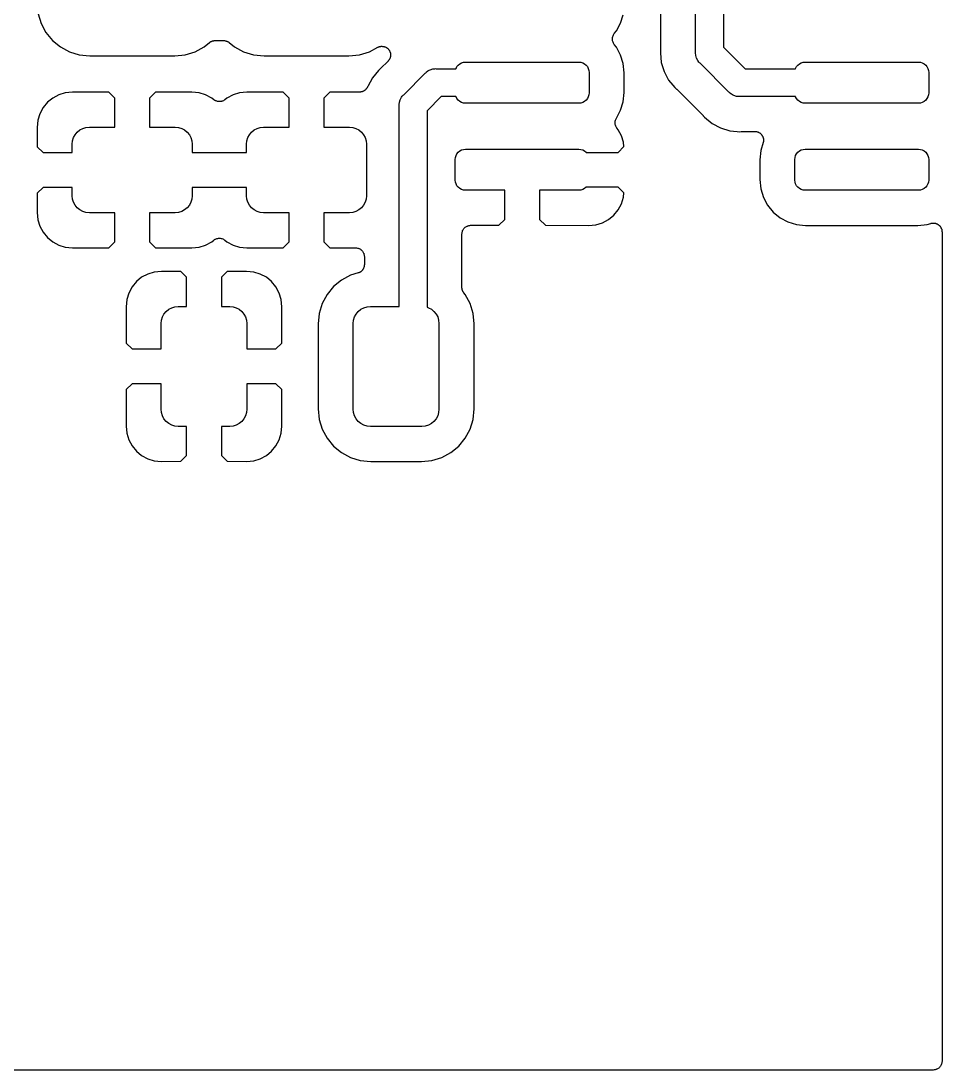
# Model space of a CAD drawing. Extents: x 105 to 193.4, y -145.7 to -72.2.
# Drawn here: x 180.01 to 193.44, y -145.67 to -130.38 of the extents above; entities that cross this region are included whole.
import ezdxf

# ---------------------------------------------------------------- set-up
doc = ezdxf.new("R2010")
doc.units = 0
doc.layers.add('BLACK', color=7, linetype='CONTINUOUS')

msp = doc.modelspace()

# ---------------------------------------------------------------- linework, layer by layer
at = {"layer": 'BLACK', "linetype": 'CONTINUOUS'}
for p, q in [((189.843, -130.83), (189.843, -122.796)), ((190.249, -122.722), (190.249, -130.756)), ((189.335, -126.445), (189.335, -130.799)), ((180.263, -130.271), (180.306, -130.414)), ((188.752, -130.408), (188.79, -130.284)), ((180.306, -130.414), (180.377, -130.545)), ((188.691, -130.522), (188.752, -130.408)), ((180.377, -130.545), (180.471, -130.661)), ((188.635, -130.615), (188.637, -130.603)), ((188.637, -130.602), (188.642, -130.591)), ((188.637, -130.603), (188.637, -130.602)), ((188.637, -130.602), (188.637, -130.602)), ((188.642, -130.591), (188.647, -130.58)), ((188.647, -130.579), (188.654, -130.569)), ((188.647, -130.58), (188.647, -130.579)), ((188.647, -130.58), (188.647, -130.58)), ((188.654, -130.569), (188.66, -130.559)), ((188.66, -130.559), (188.691, -130.522)), ((180.471, -130.661), (180.587, -130.755)), ((180.587, -130.755), (180.718, -130.826)), ((182.55, -130.826), (182.681, -130.755)), ((182.681, -130.755), (182.76, -130.691)), ((182.76, -130.691), (182.761, -130.69)), ((182.761, -130.69), (182.766, -130.687)), ((182.766, -130.687), (182.77, -130.684)), ((182.77, -130.684), (182.776, -130.68)), ((182.776, -130.68), (182.782, -130.677)), ((182.782, -130.677), (182.787, -130.675)), ((182.787, -130.675), (182.792, -130.672)), ((182.792, -130.672), (182.798, -130.67)), ((182.798, -130.67), (182.805, -130.667)), ((182.805, -130.667), (182.81, -130.666)), ((182.81, -130.666), (182.815, -130.665)), ((182.815, -130.665), (182.822, -130.664)), ((182.822, -130.664), (182.829, -130.663)), ((182.829, -130.663), (182.835, -130.663)), ((182.835, -130.663), (182.84, -130.662)), ((182.84, -130.662), (182.968, -130.662)), ((182.968, -130.662), (182.97, -130.662)), ((182.97, -130.662), (182.975, -130.663)), ((182.975, -130.663), (182.981, -130.663)), ((182.981, -130.663), (182.987, -130.664)), ((182.987, -130.664), (182.994, -130.665)), ((182.994, -130.665), (183, -130.667)), ((183, -130.667), (183.005, -130.668)), ((183.005, -130.668), (183.011, -130.671)), ((183.011, -130.671), (183.018, -130.673)), ((183.018, -130.673), (183.023, -130.675)), ((183.023, -130.675), (183.028, -130.677)), ((183.028, -130.677), (183.034, -130.681)), ((183.034, -130.681), (183.04, -130.685)), ((183.04, -130.685), (183.044, -130.688)), ((183.044, -130.688), (183.048, -130.691)), ((183.048, -130.691), (183.127, -130.755)), ((183.127, -130.755), (183.258, -130.826)), ((185.09, -130.826), (185.213, -130.76)), ((185.213, -130.76), (185.214, -130.759)), ((185.214, -130.759), (185.22, -130.757)), ((185.22, -130.757), (185.225, -130.754)), ((185.225, -130.754), (185.232, -130.752)), ((185.232, -130.752), (185.237, -130.75)), ((185.237, -130.75), (185.243, -130.749)), ((185.243, -130.749), (185.249, -130.747)), ((185.249, -130.747), (185.256, -130.747)), ((185.256, -130.747), (185.262, -130.745)), ((185.262, -130.745), (185.268, -130.745)), ((185.268, -130.745), (185.274, -130.745)), ((185.274, -130.745), (185.28, -130.746)), ((185.28, -130.746), (185.287, -130.746)), ((185.287, -130.746), (185.293, -130.747)), ((185.293, -130.747), (185.299, -130.748)), ((185.299, -130.748), (185.305, -130.75)), ((185.305, -130.75), (185.311, -130.751)), ((185.311, -130.751), (185.316, -130.753)), ((185.316, -130.753), (185.322, -130.755)), ((185.322, -130.755), (185.328, -130.758)), ((185.328, -130.758), (185.334, -130.761)), ((185.334, -130.761), (185.339, -130.764)), ((188.632, -130.626), (188.635, -130.615)), ((188.632, -130.627), (188.632, -130.626)), ((188.632, -130.639), (188.632, -130.627)), ((188.632, -130.627), (188.632, -130.627)), ((188.632, -130.651), (188.632, -130.639)), ((188.632, -130.652), (188.632, -130.651)), ((188.634, -130.664), (188.632, -130.652)), ((188.632, -130.652), (188.632, -130.652)), ((188.637, -130.675), (188.634, -130.664)), ((188.637, -130.676), (188.637, -130.675)), ((188.641, -130.687), (188.637, -130.676)), ((188.637, -130.676), (188.637, -130.676)), ((188.646, -130.698), (188.641, -130.687)), ((188.646, -130.699), (188.646, -130.698)), ((188.653, -130.709), (188.646, -130.699)), ((188.646, -130.699), (188.646, -130.699)), ((188.659, -130.719), (188.653, -130.709)), ((188.66, -130.72), (188.659, -130.719)), ((188.66, -130.721), (188.66, -130.72)), ((188.66, -130.72), (188.66, -130.72)), ((188.66, -130.72), (188.66, -130.72)), ((188.691, -130.758), (188.66, -130.721)), ((188.752, -130.872), (188.691, -130.758)), ((190.249, -130.756), (190.565, -131.072)), ((180.718, -130.826), (180.861, -130.869)), ((180.861, -130.869), (181.015, -130.884)), ((181.015, -130.884), (182.253, -130.884)), ((182.253, -130.884), (182.407, -130.869)), ((182.407, -130.869), (182.55, -130.826)), ((183.258, -130.826), (183.401, -130.869)), ((183.401, -130.869), (183.555, -130.884)), ((183.555, -130.884), (184.793, -130.884)), ((184.793, -130.884), (184.947, -130.869)), ((184.947, -130.869), (185.09, -130.826)), ((185.339, -130.764), (185.344, -130.767)), ((185.344, -130.767), (185.349, -130.771)), ((185.349, -130.771), (185.354, -130.774)), ((185.354, -130.774), (185.358, -130.779)), ((185.358, -130.779), (185.363, -130.783)), ((185.363, -130.783), (185.367, -130.788)), ((185.367, -130.788), (185.371, -130.792)), ((185.371, -130.792), (185.375, -130.797)), ((185.375, -130.797), (185.379, -130.802)), ((185.379, -130.802), (185.382, -130.808)), ((185.382, -130.808), (185.385, -130.813)), ((185.385, -130.813), (185.387, -130.819)), ((185.387, -130.819), (185.39, -130.824)), ((185.39, -130.824), (185.392, -130.83)), ((185.392, -130.915), (185.39, -130.921)), ((185.392, -130.83), (185.394, -130.836)), ((185.394, -130.909), (185.392, -130.915)), ((185.394, -130.836), (185.396, -130.842)), ((185.395, -130.903), (185.394, -130.909)), ((185.397, -130.897), (185.395, -130.903)), ((185.396, -130.842), (185.397, -130.848)), ((185.397, -130.848), (185.398, -130.854)), ((185.398, -130.891), (185.397, -130.897)), ((185.398, -130.854), (185.399, -130.86)), ((185.399, -130.885), (185.398, -130.891)), ((185.399, -130.86), (185.399, -130.866)), ((185.399, -130.866), (185.4, -130.872)), ((185.4, -130.872), (185.399, -130.879)), ((185.399, -130.879), (185.399, -130.885)), ((188.79, -130.996), (188.752, -130.872)), ((189.334, -130.811), (189.331, -130.84)), ((189.331, -130.84), (189.345, -130.979)), ((189.335, -130.801), (189.334, -130.806)), ((189.334, -130.806), (189.334, -130.811)), ((189.335, -130.799), (189.335, -130.801)), ((189.842, -130.84), (189.843, -130.83)), ((189.846, -130.88), (189.842, -130.84)), ((189.857, -130.918), (189.846, -130.88)), ((185.362, -130.962), (185.254, -131.07)), ((185.366, -130.957), (185.362, -130.962)), ((185.371, -130.953), (185.366, -130.957)), ((185.374, -130.947), (185.371, -130.953)), ((185.378, -130.943), (185.374, -130.947)), ((185.381, -130.937), (185.378, -130.943)), ((185.385, -130.932), (185.381, -130.937)), ((185.387, -130.926), (185.385, -130.932)), ((185.39, -130.921), (185.387, -130.926)), ((186.352, -131.072), (186.353, -131.068)), ((186.353, -131.068), (186.367, -131.042)), ((186.367, -131.042), (186.386, -131.019)), ((186.386, -131.019), (186.409, -131)), ((186.409, -131), (186.435, -130.986)), ((186.435, -130.986), (186.463, -130.978)), ((186.463, -130.978), (186.492, -130.975)), ((186.492, -130.975), (188.142, -130.975)), ((188.142, -130.975), (188.171, -130.978)), ((188.171, -130.978), (188.199, -130.986)), ((188.199, -130.986), (188.225, -131)), ((188.225, -131), (188.248, -131.019)), ((188.248, -131.019), (188.267, -131.042)), ((188.267, -131.042), (188.281, -131.068)), ((188.281, -131.068), (188.289, -131.096)), ((188.803, -131.131), (188.79, -130.996)), ((189.345, -130.979), (189.386, -131.113)), ((189.876, -130.953), (189.857, -130.918)), ((189.894, -130.975), (189.876, -130.953)), ((189.902, -130.984), (189.894, -130.975)), ((189.909, -130.991), (189.902, -130.984)), ((190.33, -131.412), (189.909, -130.991)), ((191.302, -131.072), (191.303, -131.068)), ((191.303, -131.068), (191.317, -131.042)), ((191.317, -131.042), (191.336, -131.019)), ((191.336, -131.019), (191.359, -131)), ((191.359, -131), (191.385, -130.986)), ((191.385, -130.986), (191.413, -130.978)), ((191.413, -130.978), (191.442, -130.975)), ((191.442, -130.975), (193.092, -130.975)), ((193.092, -130.975), (193.121, -130.978)), ((193.121, -130.978), (193.149, -130.986)), ((193.149, -130.986), (193.175, -131)), ((193.175, -131), (193.198, -131.019)), ((193.198, -131.019), (193.217, -131.042)), ((193.217, -131.042), (193.231, -131.068)), ((193.231, -131.068), (193.239, -131.096)), ((185.134, -131.205), (185.066, -131.331)), ((185.223, -131.097), (185.134, -131.205)), ((185.245, -131.078), (185.223, -131.097)), ((185.249, -131.075), (185.245, -131.078)), ((185.253, -131.071), (185.249, -131.075)), ((185.254, -131.07), (185.253, -131.071)), ((185.591, -131.451), (185.904, -131.138)), ((185.904, -131.138), (185.911, -131.131)), ((185.911, -131.131), (185.92, -131.123)), ((185.92, -131.123), (185.942, -131.105)), ((185.942, -131.105), (185.964, -131.093)), ((185.964, -131.093), (185.977, -131.086)), ((185.977, -131.086), (186.015, -131.075)), ((186.015, -131.075), (186.045, -131.072)), ((186.045, -131.072), (186.055, -131.071)), ((186.045, -131.072), (186.045, -131.072)), ((186.055, -131.071), (186.065, -131.072)), ((186.065, -131.072), (186.352, -131.072)), ((188.289, -131.096), (188.292, -131.125)), ((188.292, -131.125), (188.292, -131.425)), ((188.803, -131.419), (188.803, -131.131)), ((189.386, -131.113), (189.452, -131.237)), ((190.565, -131.072), (191.302, -131.072)), ((193.239, -131.096), (193.242, -131.125)), ((193.242, -131.125), (193.242, -131.425)), ((185.038, -131.375), (185.033, -131.38)), ((185.041, -131.371), (185.038, -131.375)), ((185.045, -131.367), (185.041, -131.371)), ((185.049, -131.361), (185.045, -131.367)), ((185.054, -131.356), (185.049, -131.361)), ((185.056, -131.351), (185.054, -131.356)), ((185.059, -131.347), (185.056, -131.351)), ((185.062, -131.34), (185.059, -131.347)), ((185.065, -131.334), (185.062, -131.34)), ((185.066, -131.331), (185.065, -131.334)), ((189.452, -131.237), (189.513, -131.312)), ((189.513, -131.312), (189.541, -131.345)), ((189.541, -131.345), (189.563, -131.364)), ((189.563, -131.364), (189.564, -131.365)), ((189.564, -131.365), (189.568, -131.369)), ((189.568, -131.369), (189.572, -131.372)), ((189.572, -131.372), (189.949, -131.749)), ((180.475, -131.499), (180.398, -131.562)), ((180.564, -131.451), (180.475, -131.499)), ((180.659, -131.422), (180.564, -131.451)), ((180.765, -131.412), (180.659, -131.422)), ((181.295, -131.415), (180.765, -131.412)), ((181.38, -131.499), (181.295, -131.415)), ((181.38, -131.923), (181.38, -131.499)), ((181.973, -131.415), (181.888, -131.499)), ((181.888, -131.499), (181.888, -131.923)), ((182.503, -131.412), (181.973, -131.415)), ((182.609, -131.422), (182.503, -131.412)), ((182.704, -131.451), (182.609, -131.422)), ((182.793, -131.499), (182.704, -131.451)), ((182.823, -131.524), (182.793, -131.499)), ((182.833, -131.531), (182.823, -131.524)), ((182.983, -131.525), (182.973, -131.531)), ((182.984, -131.524), (182.983, -131.525)), ((182.985, -131.524), (182.984, -131.524)), ((182.984, -131.524), (182.984, -131.524)), ((182.984, -131.524), (182.984, -131.524)), ((183.015, -131.499), (182.985, -131.524)), ((183.104, -131.451), (183.015, -131.499)), ((183.199, -131.422), (183.104, -131.451)), ((183.305, -131.412), (183.199, -131.422)), ((183.835, -131.415), (183.305, -131.412)), ((183.92, -131.499), (183.835, -131.415)), ((183.92, -131.923), (183.92, -131.499)), ((184.513, -131.415), (184.428, -131.499)), ((184.428, -131.499), (184.428, -131.923)), ((184.949, -131.412), (184.513, -131.415)), ((184.954, -131.412), (184.949, -131.412)), ((184.959, -131.412), (184.954, -131.412)), ((184.966, -131.411), (184.959, -131.412)), ((184.973, -131.41), (184.966, -131.411)), ((184.979, -131.408), (184.973, -131.41)), ((184.984, -131.407), (184.979, -131.408)), ((184.99, -131.405), (184.984, -131.407)), ((184.997, -131.403), (184.99, -131.405)), ((185.002, -131.4), (184.997, -131.403)), ((185.007, -131.398), (185.002, -131.4)), ((185.013, -131.394), (185.007, -131.398)), ((185.019, -131.391), (185.013, -131.394)), ((185.023, -131.387), (185.019, -131.391)), ((185.028, -131.385), (185.023, -131.387)), ((185.033, -131.38), (185.028, -131.385)), ((185.528, -131.562), (185.539, -131.524)), ((185.539, -131.524), (185.549, -131.506)), ((185.549, -131.506), (185.558, -131.489)), ((185.558, -131.489), (185.57, -131.474)), ((185.57, -131.474), (185.584, -131.458)), ((185.584, -131.458), (185.591, -131.451)), ((186.139, -131.478), (185.931, -131.686)), ((186.352, -131.478), (186.139, -131.478)), ((186.353, -131.482), (186.352, -131.478)), ((186.367, -131.508), (186.353, -131.482)), ((186.386, -131.531), (186.367, -131.508)), ((188.267, -131.508), (188.248, -131.531)), ((188.281, -131.482), (188.267, -131.508)), ((188.289, -131.454), (188.281, -131.482)), ((188.292, -131.425), (188.289, -131.454)), ((188.79, -131.554), (188.803, -131.419)), ((190.337, -131.419), (190.33, -131.412)), ((190.344, -131.426), (190.337, -131.419)), ((190.368, -131.445), (190.344, -131.426)), ((190.384, -131.454), (190.368, -131.445)), ((190.403, -131.464), (190.384, -131.454)), ((190.441, -131.475), (190.403, -131.464)), ((190.471, -131.478), (190.441, -131.475)), ((190.481, -131.479), (190.471, -131.478)), ((190.471, -131.478), (190.471, -131.478)), ((190.491, -131.478), (190.481, -131.479)), ((191.302, -131.478), (190.491, -131.478)), ((191.303, -131.482), (191.302, -131.478)), ((191.317, -131.508), (191.303, -131.482)), ((191.336, -131.531), (191.317, -131.508)), ((193.217, -131.508), (193.198, -131.531)), ((193.231, -131.482), (193.217, -131.508)), ((193.239, -131.454), (193.231, -131.482)), ((193.242, -131.425), (193.239, -131.454)), ((180.335, -131.639), (180.287, -131.728)), ((180.398, -131.562), (180.335, -131.639)), ((182.843, -131.537), (182.833, -131.531)), ((182.844, -131.537), (182.843, -131.537)), ((182.844, -131.538), (182.844, -131.537)), ((182.855, -131.542), (182.844, -131.538)), ((182.866, -131.547), (182.855, -131.542)), ((182.867, -131.547), (182.866, -131.547)), ((182.866, -131.547), (182.866, -131.547)), ((182.879, -131.55), (182.867, -131.547)), ((182.89, -131.552), (182.879, -131.55)), ((182.891, -131.552), (182.89, -131.552)), ((182.903, -131.552), (182.891, -131.552)), ((182.891, -131.552), (182.891, -131.552)), ((182.915, -131.552), (182.903, -131.552)), ((182.916, -131.552), (182.915, -131.552)), ((182.928, -131.55), (182.916, -131.552)), ((182.916, -131.552), (182.916, -131.552)), ((182.939, -131.548), (182.928, -131.55)), ((182.94, -131.547), (182.939, -131.548)), ((182.951, -131.543), (182.94, -131.547)), ((182.94, -131.547), (182.94, -131.547)), ((182.962, -131.538), (182.951, -131.543)), ((182.963, -131.538), (182.962, -131.538)), ((182.973, -131.531), (182.963, -131.538)), ((182.963, -131.538), (182.963, -131.538)), ((185.524, -131.602), (185.525, -131.592)), ((185.525, -131.612), (185.524, -131.602)), ((185.525, -131.592), (185.528, -131.562)), ((185.525, -131.592), (185.525, -131.592)), ((185.525, -134.537), (185.525, -131.612)), ((186.409, -131.55), (186.386, -131.531)), ((186.435, -131.564), (186.409, -131.55)), ((186.463, -131.572), (186.435, -131.564)), ((186.492, -131.575), (186.463, -131.572)), ((188.142, -131.575), (186.492, -131.575)), ((188.171, -131.572), (188.142, -131.575)), ((188.199, -131.564), (188.171, -131.572)), ((188.225, -131.55), (188.199, -131.564)), ((188.248, -131.531), (188.225, -131.55)), ((188.686, -131.801), (188.752, -131.678)), ((188.752, -131.678), (188.79, -131.554)), ((191.359, -131.55), (191.336, -131.531)), ((191.385, -131.564), (191.359, -131.55)), ((191.413, -131.572), (191.385, -131.564)), ((191.442, -131.575), (191.413, -131.572)), ((193.092, -131.575), (191.442, -131.575)), ((193.121, -131.572), (193.092, -131.575)), ((193.149, -131.564), (193.121, -131.572)), ((193.175, -131.55), (193.149, -131.564)), ((193.198, -131.531), (193.175, -131.55)), ((180.258, -131.823), (180.248, -131.929)), ((180.287, -131.728), (180.258, -131.823)), ((185.931, -131.686), (185.931, -134.55)), ((188.674, -131.836), (188.677, -131.824)), ((188.677, -131.823), (188.682, -131.812)), ((188.677, -131.824), (188.677, -131.823)), ((188.677, -131.823), (188.677, -131.823)), ((188.682, -131.812), (188.686, -131.801)), ((189.949, -131.749), (189.95, -131.75)), ((189.95, -131.75), (189.954, -131.754)), ((189.954, -131.754), (189.957, -131.758)), ((189.957, -131.758), (189.976, -131.78)), ((189.976, -131.78), (190.084, -131.869)), ((180.248, -131.929), (180.251, -132.209)), ((180.832, -131.996), (180.87, -131.965)), ((180.87, -131.965), (180.913, -131.942)), ((180.913, -131.942), (180.96, -131.928)), ((180.96, -131.928), (181.009, -131.923)), ((181.009, -131.923), (181.38, -131.923)), ((181.888, -131.923), (182.259, -131.923)), ((182.259, -131.923), (182.308, -131.928)), ((182.308, -131.928), (182.355, -131.942)), ((182.355, -131.942), (182.398, -131.965)), ((182.398, -131.965), (182.436, -131.996)), ((183.372, -131.996), (183.41, -131.965)), ((183.41, -131.965), (183.453, -131.942)), ((183.453, -131.942), (183.5, -131.928)), ((183.5, -131.928), (183.549, -131.923)), ((183.549, -131.923), (183.92, -131.923)), ((184.428, -131.923), (184.799, -131.923)), ((184.799, -131.923), (184.848, -131.928)), ((184.848, -131.928), (184.895, -131.942)), ((184.895, -131.942), (184.938, -131.965)), ((184.938, -131.965), (184.976, -131.996)), ((188.672, -131.847), (188.674, -131.836)), ((188.672, -131.848), (188.672, -131.847)), ((188.672, -131.86), (188.672, -131.848)), ((188.672, -131.848), (188.672, -131.848)), ((188.672, -131.872), (188.672, -131.86)), ((188.672, -131.873), (188.672, -131.872)), ((188.672, -131.872), (188.672, -131.872)), ((188.674, -131.885), (188.672, -131.873)), ((188.676, -131.896), (188.674, -131.885)), ((188.677, -131.897), (188.676, -131.896)), ((188.681, -131.908), (188.677, -131.897)), ((188.677, -131.897), (188.677, -131.897)), ((188.685, -131.919), (188.681, -131.908)), ((188.686, -131.92), (188.685, -131.919)), ((188.693, -131.93), (188.686, -131.92)), ((188.686, -131.92), (188.686, -131.92)), ((188.699, -131.94), (188.693, -131.93)), ((188.7, -131.941), (188.699, -131.94)), ((188.7, -131.942), (188.7, -131.941)), ((188.7, -131.941), (188.7, -131.941)), ((188.7, -131.941), (188.7, -131.941)), ((188.716, -131.961), (188.7, -131.942)), ((188.764, -132.05), (188.716, -131.961)), ((190.084, -131.869), (190.208, -131.935)), ((190.208, -131.935), (190.342, -131.976)), ((190.342, -131.976), (190.452, -131.987)), ((190.452, -131.987), (190.452, -131.987)), ((190.452, -131.987), (190.481, -131.99)), ((190.481, -131.99), (190.51, -131.987)), ((190.51, -131.987), (190.511, -131.987)), ((190.511, -131.987), (190.517, -131.987)), ((190.517, -131.987), (190.522, -131.986)), ((190.522, -131.986), (190.708, -131.986)), ((190.708, -131.986), (190.71, -131.986)), ((190.71, -131.986), (190.716, -131.987)), ((190.716, -131.987), (190.721, -131.987)), ((190.721, -131.987), (190.728, -131.988)), ((180.759, -132.173), (180.764, -132.124)), ((180.764, -132.124), (180.778, -132.077)), ((180.778, -132.077), (180.801, -132.034)), ((180.801, -132.034), (180.832, -131.996)), ((182.436, -131.996), (182.467, -132.034)), ((182.467, -132.034), (182.49, -132.077)), ((182.49, -132.077), (182.504, -132.124)), ((182.504, -132.124), (182.509, -132.173)), ((183.299, -132.173), (183.304, -132.124)), ((183.304, -132.124), (183.318, -132.077)), ((183.318, -132.077), (183.341, -132.034)), ((183.341, -132.034), (183.372, -131.996)), ((184.976, -131.996), (185.007, -132.034)), ((185.007, -132.034), (185.03, -132.077)), ((185.03, -132.077), (185.044, -132.124)), ((185.044, -132.124), (185.049, -132.173)), ((188.793, -132.145), (188.764, -132.05)), ((190.728, -131.988), (190.734, -131.989)), ((190.734, -131.989), (190.74, -131.991)), ((190.74, -131.991), (190.746, -131.992)), ((190.746, -131.992), (190.752, -131.994)), ((190.752, -131.994), (190.758, -131.996)), ((190.758, -131.996), (190.763, -131.999)), ((190.763, -131.999), (190.768, -132.002)), ((190.768, -132.002), (190.774, -132.005)), ((190.774, -132.005), (190.78, -132.008)), ((190.78, -132.008), (190.784, -132.012)), ((190.784, -132.012), (190.789, -132.015)), ((190.789, -132.015), (190.794, -132.02)), ((190.794, -132.02), (190.799, -132.024)), ((190.799, -132.024), (190.802, -132.029)), ((190.802, -132.029), (190.806, -132.033)), ((190.806, -132.033), (190.81, -132.039)), ((190.81, -132.039), (190.814, -132.044)), ((190.814, -132.044), (190.817, -132.049)), ((190.817, -132.049), (190.82, -132.054)), ((190.82, -132.054), (190.823, -132.06)), ((190.823, -132.06), (190.826, -132.066)), ((190.826, -132.066), (190.827, -132.071)), ((190.827, -132.071), (190.83, -132.077)), ((190.83, -132.077), (190.831, -132.083)), ((190.831, -132.083), (190.833, -132.089)), ((190.832, -132.139), (190.831, -132.144)), ((190.833, -132.132), (190.832, -132.139)), ((190.833, -132.089), (190.833, -132.095)), ((190.833, -132.095), (190.834, -132.101)), ((190.834, -132.126), (190.833, -132.132)), ((190.834, -132.101), (190.834, -132.108)), ((190.834, -132.108), (190.835, -132.114)), ((190.835, -132.114), (190.834, -132.12)), ((190.834, -132.12), (190.834, -132.126)), ((180.251, -132.209), (180.335, -132.294)), ((180.759, -132.294), (180.759, -132.173)), ((182.509, -132.173), (182.509, -132.294)), ((183.299, -132.294), (183.299, -132.173)), ((185.049, -132.173), (185.049, -132.923)), ((186.367, -132.312), (186.386, -132.289)), ((186.386, -132.289), (186.409, -132.27)), ((186.409, -132.27), (186.435, -132.256)), ((186.435, -132.256), (186.463, -132.248)), ((186.463, -132.248), (186.492, -132.245)), ((186.492, -132.245), (188.142, -132.245)), ((188.142, -132.245), (188.171, -132.248)), ((188.171, -132.248), (188.199, -132.256)), ((188.199, -132.256), (188.225, -132.27)), ((188.225, -132.27), (188.248, -132.289)), ((188.248, -132.289), (188.25, -132.291)), ((188.25, -132.291), (188.716, -132.291)), ((188.716, -132.291), (188.799, -132.208)), ((188.799, -132.208), (188.793, -132.145)), ((190.794, -132.266), (190.781, -132.401)), ((190.829, -132.15), (190.794, -132.266)), ((190.831, -132.144), (190.829, -132.15)), ((191.317, -132.312), (191.336, -132.289)), ((191.336, -132.289), (191.359, -132.27)), ((191.359, -132.27), (191.385, -132.256)), ((191.385, -132.256), (191.413, -132.248)), ((191.413, -132.248), (191.442, -132.245)), ((191.442, -132.245), (193.092, -132.245)), ((193.092, -132.245), (193.121, -132.248)), ((193.121, -132.248), (193.149, -132.256)), ((193.149, -132.256), (193.175, -132.27)), ((193.175, -132.27), (193.198, -132.289)), ((193.198, -132.289), (193.217, -132.312)), ((180.335, -132.294), (180.759, -132.294)), ((182.509, -132.294), (183.299, -132.294)), ((186.342, -132.395), (186.345, -132.366)), ((186.342, -132.695), (186.342, -132.395)), ((186.345, -132.366), (186.353, -132.338)), ((186.353, -132.338), (186.367, -132.312)), ((190.781, -132.401), (190.781, -132.689)), ((191.292, -132.395), (191.295, -132.366)), ((191.292, -132.695), (191.292, -132.395)), ((191.295, -132.366), (191.303, -132.338)), ((191.303, -132.338), (191.317, -132.312)), ((193.217, -132.312), (193.231, -132.338)), ((193.231, -132.338), (193.239, -132.366)), ((193.239, -132.366), (193.242, -132.395)), ((193.242, -132.395), (193.242, -132.695)), ((186.345, -132.724), (186.342, -132.695)), ((186.353, -132.752), (186.345, -132.724)), ((190.781, -132.689), (190.794, -132.824)), ((191.295, -132.724), (191.292, -132.695)), ((191.303, -132.752), (191.295, -132.724)), ((193.239, -132.724), (193.231, -132.752)), ((193.242, -132.695), (193.239, -132.724)), ((180.251, -132.887), (180.248, -133.167)), ((180.335, -132.802), (180.251, -132.887)), ((180.759, -132.802), (180.335, -132.802)), ((180.759, -132.923), (180.759, -132.802)), ((182.509, -132.802), (182.509, -132.923)), ((183.299, -132.802), (182.509, -132.802)), ((183.299, -132.923), (183.299, -132.802)), ((186.367, -132.778), (186.353, -132.752)), ((186.386, -132.801), (186.367, -132.778)), ((186.409, -132.82), (186.386, -132.801)), ((186.435, -132.834), (186.409, -132.82)), ((186.463, -132.842), (186.435, -132.834)), ((186.492, -132.845), (186.463, -132.842)), ((187.063, -132.845), (186.492, -132.845)), ((187.063, -133.269), (187.063, -132.845)), ((188.142, -132.845), (187.571, -132.845)), ((187.571, -132.845), (187.571, -133.269)), ((188.171, -132.842), (188.142, -132.845)), ((188.199, -132.834), (188.171, -132.842)), ((188.225, -132.82), (188.199, -132.834)), ((188.248, -132.801), (188.225, -132.82)), ((188.25, -132.799), (188.248, -132.801)), ((188.716, -132.799), (188.25, -132.799)), ((188.799, -132.882), (188.716, -132.799)), ((188.793, -132.945), (188.799, -132.882)), ((190.794, -132.824), (190.832, -132.948)), ((191.317, -132.778), (191.303, -132.752)), ((191.336, -132.801), (191.317, -132.778)), ((191.359, -132.82), (191.336, -132.801)), ((191.385, -132.834), (191.359, -132.82)), ((191.413, -132.842), (191.385, -132.834)), ((191.442, -132.845), (191.413, -132.842)), ((193.092, -132.845), (191.442, -132.845)), ((193.121, -132.842), (193.092, -132.845)), ((193.149, -132.834), (193.121, -132.842)), ((193.175, -132.82), (193.149, -132.834)), ((193.198, -132.801), (193.175, -132.82)), ((193.217, -132.778), (193.198, -132.801)), ((193.231, -132.752), (193.217, -132.778)), ((180.764, -132.972), (180.759, -132.923)), ((180.778, -133.019), (180.764, -132.972)), ((180.801, -133.062), (180.778, -133.019)), ((182.49, -133.019), (182.467, -133.062)), ((182.504, -132.972), (182.49, -133.019)), ((182.509, -132.923), (182.504, -132.972)), ((183.304, -132.972), (183.299, -132.923)), ((183.318, -133.019), (183.304, -132.972)), ((183.341, -133.062), (183.318, -133.019)), ((185.03, -133.019), (185.007, -133.062)), ((185.044, -132.972), (185.03, -133.019)), ((185.049, -132.923), (185.044, -132.972)), ((188.716, -133.129), (188.764, -133.04)), ((188.764, -133.04), (188.793, -132.945)), ((190.832, -132.948), (190.893, -133.062)), ((180.248, -133.167), (180.258, -133.273)), ((180.832, -133.1), (180.801, -133.062)), ((180.87, -133.131), (180.832, -133.1)), ((180.913, -133.154), (180.87, -133.131)), ((180.96, -133.168), (180.913, -133.154)), ((181.009, -133.173), (180.96, -133.168)), ((181.38, -133.173), (181.009, -133.173)), ((181.38, -133.597), (181.38, -133.173)), ((182.259, -133.173), (181.888, -133.173)), ((181.888, -133.173), (181.888, -133.597)), ((182.308, -133.168), (182.259, -133.173)), ((182.355, -133.154), (182.308, -133.168)), ((182.398, -133.131), (182.355, -133.154)), ((182.436, -133.1), (182.398, -133.131)), ((182.467, -133.062), (182.436, -133.1)), ((183.372, -133.1), (183.341, -133.062)), ((183.41, -133.131), (183.372, -133.1)), ((183.453, -133.154), (183.41, -133.131)), ((183.5, -133.168), (183.453, -133.154)), ((183.549, -133.173), (183.5, -133.168)), ((183.92, -133.173), (183.549, -133.173)), ((183.92, -133.597), (183.92, -133.173)), ((184.799, -133.173), (184.428, -133.173)), ((184.428, -133.173), (184.428, -133.597)), ((184.848, -133.168), (184.799, -133.173)), ((184.895, -133.154), (184.848, -133.168)), ((184.938, -133.131), (184.895, -133.154)), ((184.976, -133.1), (184.938, -133.131)), ((185.007, -133.062), (184.976, -133.1)), ((188.576, -133.269), (188.653, -133.206)), ((188.653, -133.206), (188.716, -133.129)), ((190.893, -133.062), (190.975, -133.162)), ((190.975, -133.162), (191.075, -133.244)), ((180.258, -133.273), (180.287, -133.368)), ((186.519, -133.364), (186.53, -133.361)), ((186.53, -133.361), (186.541, -133.358)), ((186.541, -133.358), (186.542, -133.358)), ((186.542, -133.357), (186.554, -133.356)), ((186.542, -133.358), (186.542, -133.357)), ((186.554, -133.356), (186.566, -133.355)), ((186.566, -133.355), (186.978, -133.353)), ((186.978, -133.353), (187.063, -133.269)), ((187.571, -133.269), (187.656, -133.353)), ((187.656, -133.353), (188.286, -133.356)), ((188.286, -133.356), (188.392, -133.346)), ((188.392, -133.346), (188.487, -133.317)), ((188.487, -133.317), (188.576, -133.269)), ((191.075, -133.244), (191.189, -133.305)), ((191.189, -133.305), (191.313, -133.343)), ((191.313, -133.343), (191.448, -133.356)), ((191.448, -133.356), (193.086, -133.356)), ((193.086, -133.356), (193.221, -133.343)), ((193.221, -133.343), (193.272, -133.327)), ((193.272, -133.327), (193.274, -133.327)), ((193.274, -133.327), (193.28, -133.326)), ((193.28, -133.326), (193.285, -133.324)), ((193.285, -133.324), (193.292, -133.323)), ((193.292, -133.323), (193.298, -133.322)), ((193.298, -133.322), (193.304, -133.322)), ((193.304, -133.322), (193.31, -133.322)), ((193.31, -133.322), (193.316, -133.322)), ((193.316, -133.322), (193.323, -133.323)), ((193.323, -133.323), (193.329, -133.324)), ((193.329, -133.324), (193.335, -133.324)), ((193.335, -133.324), (193.341, -133.326)), ((193.341, -133.326), (193.347, -133.328)), ((193.347, -133.328), (193.353, -133.33)), ((193.353, -133.33), (193.358, -133.332)), ((193.358, -133.332), (193.364, -133.335)), ((193.364, -133.335), (193.37, -133.337)), ((193.37, -133.337), (193.375, -133.341)), ((193.375, -133.341), (193.38, -133.343)), ((193.38, -133.343), (193.385, -133.348)), ((193.385, -133.348), (193.391, -133.351)), ((193.391, -133.351), (193.395, -133.356)), ((193.395, -133.356), (193.399, -133.359)), ((193.399, -133.359), (193.403, -133.364)), ((180.287, -133.368), (180.335, -133.457)), ((180.335, -133.457), (180.398, -133.534)), ((186.439, -133.48), (186.441, -133.469)), ((186.439, -133.482), (186.439, -133.48)), ((186.439, -134.26), (186.439, -133.482)), ((186.439, -133.482), (186.439, -133.482)), ((186.439, -133.482), (186.439, -133.482)), ((186.439, -133.482), (186.439, -133.482)), ((186.441, -133.469), (186.442, -133.457)), ((186.442, -133.456), (186.446, -133.445)), ((186.442, -133.457), (186.442, -133.456)), ((186.442, -133.456), (186.442, -133.456)), ((186.446, -133.445), (186.449, -133.433)), ((186.449, -133.432), (186.455, -133.422)), ((186.449, -133.433), (186.449, -133.432)), ((186.449, -133.433), (186.449, -133.433)), ((186.455, -133.422), (186.461, -133.412)), ((186.461, -133.41), (186.469, -133.401)), ((186.461, -133.411), (186.461, -133.41)), ((186.461, -133.412), (186.461, -133.411)), ((186.469, -133.401), (186.476, -133.392)), ((186.476, -133.392), (186.477, -133.392)), ((186.477, -133.391), (186.486, -133.384)), ((186.477, -133.392), (186.477, -133.391)), ((186.486, -133.384), (186.495, -133.377)), ((186.495, -133.377), (186.496, -133.376)), ((186.496, -133.376), (186.497, -133.376)), ((186.497, -133.376), (186.507, -133.37)), ((186.507, -133.37), (186.517, -133.365)), ((186.517, -133.365), (186.518, -133.365)), ((186.518, -133.365), (186.519, -133.364)), ((193.403, -133.364), (193.408, -133.369)), ((193.408, -133.369), (193.411, -133.374)), ((193.411, -133.374), (193.415, -133.378)), ((193.415, -133.378), (193.418, -133.384)), ((193.418, -133.384), (193.421, -133.39)), ((193.421, -133.39), (193.424, -133.395)), ((193.424, -133.395), (193.426, -133.4)), ((193.426, -133.4), (193.428, -133.407)), ((193.428, -133.407), (193.431, -133.413)), ((193.431, -133.413), (193.432, -133.418)), ((193.432, -133.418), (193.434, -133.424)), ((193.434, -133.424), (193.434, -133.431)), ((193.434, -133.431), (193.435, -133.437)), ((193.435, -133.437), (193.435, -133.443)), ((193.435, -133.443), (193.436, -133.449)), ((193.436, -133.449), (193.436, -145.543)), ((180.398, -133.534), (180.475, -133.597)), ((180.475, -133.597), (180.564, -133.645)), ((180.564, -133.645), (180.659, -133.674)), ((181.295, -133.681), (181.38, -133.597)), ((181.888, -133.597), (181.973, -133.681)), ((182.609, -133.674), (182.704, -133.645)), ((182.704, -133.645), (182.793, -133.597)), ((182.793, -133.597), (182.823, -133.572)), ((182.823, -133.572), (182.824, -133.572)), ((182.824, -133.572), (182.825, -133.571)), ((182.824, -133.572), (182.824, -133.572)), ((182.824, -133.572), (182.824, -133.572)), ((182.825, -133.571), (182.835, -133.564)), ((182.835, -133.564), (182.845, -133.558)), ((182.845, -133.558), (182.845, -133.558)), ((182.845, -133.558), (182.846, -133.558)), ((182.846, -133.558), (182.857, -133.553)), ((182.857, -133.553), (182.868, -133.549)), ((182.868, -133.549), (182.869, -133.548)), ((182.868, -133.549), (182.868, -133.549)), ((182.869, -133.548), (182.88, -133.546)), ((182.88, -133.546), (182.892, -133.544)), ((182.892, -133.544), (182.892, -133.544)), ((182.892, -133.544), (182.893, -133.544)), ((182.893, -133.544), (182.905, -133.544)), ((182.905, -133.544), (182.917, -133.544)), ((182.917, -133.544), (182.917, -133.544)), ((182.917, -133.544), (182.918, -133.544)), ((182.918, -133.544), (182.929, -133.546)), ((182.929, -133.546), (182.941, -133.549)), ((182.941, -133.549), (182.942, -133.549)), ((182.942, -133.549), (182.942, -133.549)), ((182.942, -133.549), (182.953, -133.554)), ((182.953, -133.554), (182.964, -133.558)), ((182.964, -133.558), (182.964, -133.559)), ((182.964, -133.559), (182.965, -133.559)), ((182.965, -133.559), (182.975, -133.565)), ((182.975, -133.565), (182.985, -133.572)), ((182.985, -133.572), (183.015, -133.597)), ((183.015, -133.597), (183.104, -133.645)), ((183.104, -133.645), (183.199, -133.674)), ((183.835, -133.681), (183.92, -133.597)), ((184.428, -133.597), (184.513, -133.681)), ((180.659, -133.674), (180.765, -133.684)), ((180.765, -133.684), (181.295, -133.681)), ((181.973, -133.681), (182.503, -133.684)), ((182.503, -133.684), (182.609, -133.674)), ((183.199, -133.674), (183.305, -133.684)), ((183.305, -133.684), (183.835, -133.681)), ((184.513, -133.681), (184.89, -133.683)), ((184.89, -133.683), (184.891, -133.683)), ((184.891, -133.683), (184.891, -133.683)), ((184.891, -133.683), (184.891, -133.683)), ((184.891, -133.683), (184.892, -133.683)), ((184.892, -133.683), (184.904, -133.685)), ((184.904, -133.685), (184.915, -133.686)), ((184.915, -133.686), (184.916, -133.686)), ((184.916, -133.686), (184.917, -133.686)), ((184.917, -133.686), (184.928, -133.69)), ((184.928, -133.69), (184.939, -133.693)), ((184.939, -133.693), (184.94, -133.694)), ((184.94, -133.694), (184.94, -133.694)), ((184.94, -133.694), (184.951, -133.699)), ((184.951, -133.699), (184.961, -133.705)), ((184.961, -133.705), (184.961, -133.705)), ((184.961, -133.705), (184.962, -133.706)), ((184.962, -133.706), (184.971, -133.713)), ((184.971, -133.713), (184.98, -133.721)), ((184.98, -133.721), (184.98, -133.721)), ((184.98, -133.721), (184.981, -133.722)), ((184.981, -133.722), (184.988, -133.731)), ((184.988, -133.731), (184.996, -133.74)), ((184.996, -133.74), (184.996, -133.741)), ((184.996, -133.741), (184.996, -133.741)), ((184.996, -133.741), (185.002, -133.752)), ((185.002, -133.752), (185.007, -133.762)), ((185.007, -133.762), (185.007, -133.763)), ((185.007, -133.763), (185.008, -133.763)), ((185.008, -133.763), (185.011, -133.774)), ((185.011, -133.774), (185.014, -133.786)), ((185.014, -133.786), (185.014, -133.786)), ((185.014, -133.786), (185.015, -133.787)), ((185.015, -133.787), (185.016, -133.799)), ((185.016, -133.799), (185.017, -133.81)), ((185.017, -133.81), (185.017, -133.929)), ((185.009, -133.972), (185.007, -133.979)), ((185.011, -133.966), (185.009, -133.972)), ((185.012, -133.961), (185.011, -133.966)), ((185.014, -133.955), (185.012, -133.961)), ((185.015, -133.948), (185.014, -133.955)), ((185.016, -133.942), (185.015, -133.948)), ((185.017, -133.93), (185.016, -133.936)), ((185.016, -133.936), (185.016, -133.942)), ((185.017, -133.929), (185.017, -133.93)), ((181.771, -134.113), (181.694, -134.176)), ((181.86, -134.065), (181.771, -134.113)), ((181.955, -134.036), (181.86, -134.065)), ((182.061, -134.026), (181.955, -134.036)), ((182.341, -134.029), (182.061, -134.026)), ((182.426, -134.113), (182.341, -134.029)), ((182.426, -134.537), (182.426, -134.113)), ((183.019, -134.029), (182.934, -134.113)), ((182.934, -134.113), (182.934, -134.537)), ((183.299, -134.026), (183.019, -134.029)), ((183.405, -134.036), (183.299, -134.026)), ((183.5, -134.065), (183.405, -134.036)), ((183.589, -134.113), (183.5, -134.065)), ((183.666, -134.176), (183.589, -134.113)), ((184.814, -134.084), (184.683, -134.155)), ((184.927, -134.05), (184.814, -134.084)), ((184.932, -134.048), (184.927, -134.05)), ((184.937, -134.046), (184.932, -134.048)), ((184.943, -134.043), (184.937, -134.046)), ((184.95, -134.041), (184.943, -134.043)), ((184.954, -134.038), (184.95, -134.041)), ((184.959, -134.035), (184.954, -134.038)), ((184.965, -134.031), (184.959, -134.035)), ((184.97, -134.027), (184.965, -134.031)), ((184.974, -134.023), (184.97, -134.027)), ((184.979, -134.019), (184.974, -134.023)), ((184.983, -134.014), (184.979, -134.019)), ((184.988, -134.01), (184.983, -134.014)), ((184.991, -134.005), (184.988, -134.01)), ((184.995, -134), (184.991, -134.005)), ((184.998, -133.995), (184.995, -134)), ((185.002, -133.989), (184.998, -133.995)), ((185.004, -133.984), (185.002, -133.989)), ((185.007, -133.979), (185.004, -133.984)), ((181.631, -134.253), (181.583, -134.342)), ((181.694, -134.176), (181.631, -134.253)), ((183.729, -134.253), (183.666, -134.176)), ((183.777, -134.342), (183.729, -134.253)), ((184.567, -134.249), (184.473, -134.365)), ((184.683, -134.155), (184.567, -134.249)), ((186.44, -134.266), (186.439, -134.26)), ((186.44, -134.271), (186.44, -134.266)), ((186.441, -134.278), (186.44, -134.271)), ((186.442, -134.285), (186.441, -134.278)), ((181.583, -134.342), (181.554, -134.437)), ((183.806, -134.437), (183.777, -134.342)), ((184.473, -134.365), (184.402, -134.496)), ((186.443, -134.29), (186.442, -134.285)), ((186.444, -134.296), (186.443, -134.29)), ((186.447, -134.302), (186.444, -134.296)), ((186.449, -134.309), (186.447, -134.302)), ((186.451, -134.314), (186.449, -134.309)), ((186.453, -134.319), (186.451, -134.314)), ((186.457, -134.325), (186.453, -134.319)), ((186.46, -134.331), (186.457, -134.325)), ((186.464, -134.335), (186.46, -134.331)), ((186.467, -134.34), (186.464, -134.335)), ((186.468, -134.341), (186.467, -134.34)), ((186.487, -134.365), (186.468, -134.341)), ((186.558, -134.496), (186.487, -134.365)), ((181.554, -134.437), (181.544, -134.543)), ((181.544, -134.543), (181.547, -135.073)), ((182.128, -134.61), (182.166, -134.579)), ((182.166, -134.579), (182.209, -134.556)), ((182.209, -134.556), (182.256, -134.542)), ((182.256, -134.542), (182.305, -134.537)), ((182.305, -134.537), (182.426, -134.537)), ((182.934, -134.537), (183.055, -134.537)), ((183.055, -134.537), (183.104, -134.542)), ((183.104, -134.542), (183.151, -134.556)), ((183.151, -134.556), (183.194, -134.579)), ((183.194, -134.579), (183.232, -134.61)), ((183.816, -134.543), (183.806, -134.437)), ((183.813, -135.073), (183.816, -134.543)), ((184.402, -134.496), (184.359, -134.639)), ((184.928, -134.61), (184.966, -134.579)), ((184.966, -134.579), (185.009, -134.556)), ((185.009, -134.556), (185.056, -134.542)), ((185.056, -134.542), (185.105, -134.537)), ((185.105, -134.537), (185.525, -134.537)), ((185.931, -134.55), (185.951, -134.556)), ((185.951, -134.556), (185.994, -134.579)), ((185.994, -134.579), (186.032, -134.61)), ((186.601, -134.639), (186.558, -134.496)), ((182.055, -134.787), (182.06, -134.738)), ((182.06, -134.738), (182.074, -134.691)), ((182.074, -134.691), (182.097, -134.648)), ((182.097, -134.648), (182.128, -134.61)), ((183.232, -134.61), (183.263, -134.648)), ((183.263, -134.648), (183.286, -134.691)), ((183.286, -134.691), (183.3, -134.738)), ((183.3, -134.738), (183.305, -134.787)), ((184.359, -134.639), (184.344, -134.793)), ((184.855, -134.787), (184.86, -134.738)), ((184.86, -134.738), (184.874, -134.691)), ((184.874, -134.691), (184.897, -134.648)), ((184.897, -134.648), (184.928, -134.61)), ((186.032, -134.61), (186.063, -134.648)), ((186.063, -134.648), (186.086, -134.691)), ((186.086, -134.691), (186.1, -134.738)), ((186.1, -134.738), (186.105, -134.787)), ((186.616, -134.793), (186.601, -134.639)), ((182.055, -135.158), (182.055, -134.787)), ((183.305, -134.787), (183.305, -135.158)), ((184.344, -134.793), (184.344, -136.031)), ((184.855, -136.037), (184.855, -134.787)), ((186.105, -134.787), (186.105, -136.037)), ((186.616, -136.031), (186.616, -134.793)), ((181.547, -135.073), (181.631, -135.158)), ((181.631, -135.158), (182.055, -135.158)), ((183.305, -135.158), (183.729, -135.158)), ((183.729, -135.158), (183.813, -135.073)), ((181.547, -135.751), (181.544, -136.281)), ((181.631, -135.666), (181.547, -135.751)), ((182.055, -135.666), (181.631, -135.666)), ((182.055, -136.037), (182.055, -135.666)), ((183.305, -135.666), (183.305, -136.037)), ((183.729, -135.666), (183.305, -135.666)), ((183.813, -135.751), (183.729, -135.666)), ((183.816, -136.281), (183.813, -135.751)), ((182.06, -136.086), (182.055, -136.037)), ((182.074, -136.133), (182.06, -136.086)), ((183.3, -136.086), (183.286, -136.133)), ((183.305, -136.037), (183.3, -136.086)), ((184.344, -136.031), (184.359, -136.185)), ((184.86, -136.086), (184.855, -136.037)), ((184.874, -136.133), (184.86, -136.086)), ((186.1, -136.086), (186.086, -136.133)), ((186.105, -136.037), (186.1, -136.086)), ((186.601, -136.185), (186.616, -136.031)), ((182.097, -136.176), (182.074, -136.133)), ((182.128, -136.214), (182.097, -136.176)), ((182.166, -136.245), (182.128, -136.214)), ((182.209, -136.268), (182.166, -136.245)), ((182.256, -136.282), (182.209, -136.268)), ((183.151, -136.268), (183.104, -136.282)), ((183.194, -136.245), (183.151, -136.268)), ((183.232, -136.214), (183.194, -136.245)), ((183.263, -136.176), (183.232, -136.214)), ((183.286, -136.133), (183.263, -136.176)), ((184.359, -136.185), (184.402, -136.328)), ((184.897, -136.176), (184.874, -136.133)), ((184.928, -136.214), (184.897, -136.176)), ((184.966, -136.245), (184.928, -136.214)), ((185.009, -136.268), (184.966, -136.245)), ((185.056, -136.282), (185.009, -136.268)), ((185.951, -136.268), (185.904, -136.282)), ((185.994, -136.245), (185.951, -136.268)), ((186.032, -136.214), (185.994, -136.245)), ((186.063, -136.176), (186.032, -136.214)), ((186.086, -136.133), (186.063, -136.176)), ((186.558, -136.328), (186.601, -136.185)), ((181.544, -136.281), (181.554, -136.387)), ((181.554, -136.387), (181.583, -136.482)), ((182.305, -136.287), (182.256, -136.282)), ((182.426, -136.287), (182.305, -136.287)), ((182.426, -136.711), (182.426, -136.287)), ((183.055, -136.287), (182.934, -136.287)), ((182.934, -136.287), (182.934, -136.711)), ((183.104, -136.282), (183.055, -136.287)), ((183.777, -136.482), (183.806, -136.387)), ((183.806, -136.387), (183.816, -136.281)), ((184.402, -136.328), (184.473, -136.459)), ((185.105, -136.287), (185.056, -136.282)), ((185.855, -136.287), (185.105, -136.287)), ((185.904, -136.282), (185.855, -136.287)), ((186.487, -136.459), (186.558, -136.328)), ((181.583, -136.482), (181.631, -136.571)), ((181.631, -136.571), (181.694, -136.648)), ((183.666, -136.648), (183.729, -136.571)), ((183.729, -136.571), (183.777, -136.482)), ((184.473, -136.459), (184.567, -136.575)), ((184.567, -136.575), (184.683, -136.669)), ((186.277, -136.669), (186.393, -136.575)), ((186.393, -136.575), (186.487, -136.459)), ((181.694, -136.648), (181.771, -136.711)), ((181.771, -136.711), (181.86, -136.759)), ((182.341, -136.795), (182.426, -136.711)), ((182.934, -136.711), (183.019, -136.795)), ((183.5, -136.759), (183.589, -136.711)), ((183.589, -136.711), (183.666, -136.648)), ((184.683, -136.669), (184.814, -136.74)), ((186.146, -136.74), (186.277, -136.669)), ((181.86, -136.759), (181.955, -136.788)), ((181.955, -136.788), (182.061, -136.798)), ((182.061, -136.798), (182.341, -136.795)), ((183.019, -136.795), (183.299, -136.798)), ((183.299, -136.798), (183.405, -136.788)), ((183.405, -136.788), (183.5, -136.759)), ((184.814, -136.74), (184.957, -136.783)), ((184.957, -136.783), (185.111, -136.798)), ((185.111, -136.798), (185.849, -136.798)), ((185.849, -136.798), (186.003, -136.783)), ((186.003, -136.783), (186.146, -136.74)), ((193.426, -145.593), (193.42, -145.603)), ((193.43, -145.581), (193.426, -145.592)), ((193.426, -145.592), (193.426, -145.593)), ((193.426, -145.593), (193.426, -145.593)), ((193.433, -145.569), (193.43, -145.581)), ((193.435, -145.557), (193.433, -145.569)), ((193.433, -145.569), (193.433, -145.569)), ((193.433, -145.569), (193.433, -145.569)), ((193.436, -145.545), (193.435, -145.557)), ((193.436, -145.543), (193.436, -145.544)), ((193.436, -145.544), (193.436, -145.544)), ((193.436, -145.544), (193.436, -145.544)), ((193.436, -145.544), (193.436, -145.545)), ((193.309, -145.67), (105.079, -145.67)), ((193.321, -145.669), (193.309, -145.67)), ((193.333, -145.668), (193.321, -145.669)), ((193.334, -145.668), (193.333, -145.668)), ((193.333, -145.668), (193.333, -145.668)), ((193.345, -145.664), (193.334, -145.668)), ((193.357, -145.661), (193.345, -145.664)), ((193.368, -145.655), (193.357, -145.66)), ((193.357, -145.66), (193.357, -145.661)), ((193.357, -145.661), (193.357, -145.661)), ((193.379, -145.649), (193.368, -145.655)), ((193.389, -145.641), (193.379, -145.649)), ((193.379, -145.649), (193.379, -145.649)), ((193.379, -145.649), (193.379, -145.649)), ((193.398, -145.634), (193.389, -145.641)), ((193.406, -145.624), (193.398, -145.633)), ((193.398, -145.633), (193.398, -145.633)), ((193.398, -145.633), (193.398, -145.634)), ((193.414, -145.615), (193.406, -145.624)), ((193.42, -145.603), (193.414, -145.614)), ((193.414, -145.614), (193.414, -145.614)), ((193.414, -145.614), (193.414, -145.615))]:
    msp.add_line(p, q, dxfattribs=at)

doc.saveas('drawing.dxf')
